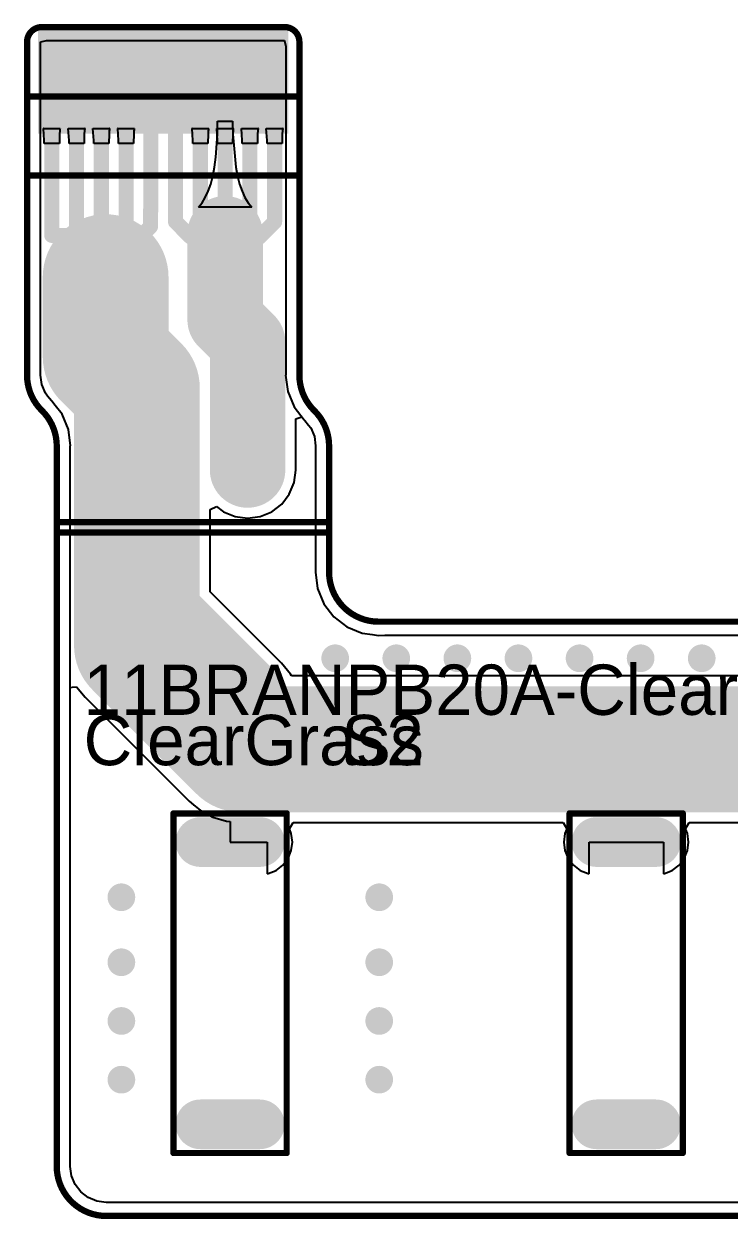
# Model space of a CAD drawing. Extents: x 63.8 to 91.1, y 192.3 to 216.5.
# Drawn here: x 63.79 to 78.04, y 192.35 to 216.48 of the extents above; entities that cross this region are included whole.
import ezdxf

# ---------------------------------------------------------------- set-up
doc = ezdxf.new("R2010")
doc.units = 0
doc.layers.get('0').update_dxf_attribs({"linetype": 'CONTINUOUS'})
for name, color, linetype in [('BOTTOMLAYER', 5, 'CONTINUOUS'), ('BOTTOMOVERLAY', 54, 'CONTINUOUS'), ('BOTTOMPASTE', 16, 'CONTINUOUS'), ('BOTTOMSOLDER', 6, 'CONTINUOUS'), ('KEEPOUTLAYER', 6, 'CONTINUOUS'), ('MULTILAYER', 9, 'CONTINUOUS'), ('PADHOLELAYER', 156, 'CONTINUOUS'), ('TOPLAYER', 1, 'CONTINUOUS'), ('TOPOVERLAY', 2, 'CONTINUOUS'), ('TOPSOLDER', 216, 'CONTINUOUS'), ('VIAHOLELAYER', 16, 'CONTINUOUS')]:
    doc.layers.add(name, color=color, linetype=linetype)

# ---------------------------------------------------------------- blocks, each defined once
blk = doc.blocks.new('C______C_________1_2')
at = {"layer": 'BOTTOMLAYER', "const_width": 0.800001}
for points in [[(0.599999, 2.850002), (-0.599999, 2.850002)], [(0.599999, -2.849997), (-0.599999, -2.849997)]]:
    blk.add_lwpolyline(points, dxfattribs=at)
at = {"layer": 'BOTTOMLAYER', "const_width": 0.399999}
for points in [[(-0.799998, 2.850002, 1), (-0.399999, 2.850002, 1)], [(0.399999, 2.850002, 1), (0.799998, 2.850002, 1)], [(-0.799998, -2.849997, 1), (-0.399999, -2.849997, 1)], [(0.399999, -2.849997, 1), (0.799998, -2.849997, 1)]]:
    blk.add_lwpolyline(points, format="xyb", close=True, dxfattribs=at)
at = {"layer": 'BOTTOMSOLDER', "const_width": 1.003201}
for points in [[(0.599999, 2.850002), (-0.599999, 2.850002)], [(0.599999, -2.849997), (-0.599999, -2.849997)]]:
    blk.add_lwpolyline(points, dxfattribs=at)
at = {"layer": 'BOTTOMSOLDER', "const_width": 0.501599}
for points in [[(-0.850798, 2.850002, 1), (-0.349199, 2.850002, 1)], [(0.349199, 2.850002, 1), (0.850798, 2.850002, 1)], [(-0.850798, -2.849997, 1), (-0.349199, -2.849997, 1)], [(0.349199, -2.849997, 1), (0.850798, -2.849997, 1)]]:
    blk.add_lwpolyline(points, format="xyb", close=True, dxfattribs=at)
at = {"layer": 'MULTILAYER', "const_width": 0.800001}
for points in [[(0.599999, 2.850002), (-0.599999, 2.850002)], [(0.599999, -2.849997), (-0.599999, -2.849997)]]:
    blk.add_lwpolyline(points, dxfattribs=at)
at = {"layer": 'MULTILAYER', "const_width": 0.399999}
for points in [[(-0.799998, 2.850002, 1), (-0.399999, 2.850002, 1)], [(0.399999, 2.850002, 1), (0.799998, 2.850002, 1)], [(-0.799998, -2.849997, 1), (-0.399999, -2.849997, 1)], [(0.399999, -2.849997, 1), (0.799998, -2.849997, 1)]]:
    blk.add_lwpolyline(points, format="xyb", close=True, dxfattribs=at)
at = {"layer": 'PADHOLELAYER', "const_width": 0.249999}
for points in [[(-0.124998, 2.850002, 1), (0.124998, 2.850002, 1)], [(-0.124998, -2.849997, 1), (0.124998, -2.849997, 1)]]:
    blk.add_lwpolyline(points, format="xyb", close=True, dxfattribs=at)
at = {"layer": 'TOPLAYER', "const_width": 0.800001}
for points in [[(0.599999, 2.850002), (-0.599999, 2.850002)], [(0.599999, -2.849997), (-0.599999, -2.849997)]]:
    blk.add_lwpolyline(points, dxfattribs=at)
at = {"layer": 'TOPLAYER', "const_width": 0.399999}
for points in [[(-0.799998, 2.850002, 1), (-0.399999, 2.850002, 1)], [(0.399999, 2.850002, 1), (0.799998, 2.850002, 1)], [(-0.799998, -2.849997, 1), (-0.399999, -2.849997, 1)], [(0.399999, -2.849997, 1), (0.799998, -2.849997, 1)]]:
    blk.add_lwpolyline(points, format="xyb", close=True, dxfattribs=at)
at = {"layer": 'TOPOVERLAY', "const_width": 0.127}
for points in [[(-1.143, -3.429), (-1.143, 3.429)], [(-1.143, 3.429), (1.143, 3.429)], [(1.143, -3.429), (1.143, 3.429)], [(-1.143, -3.429), (1.143, -3.429)]]:
    blk.add_lwpolyline(points, dxfattribs=at)
at = {"layer": 'TOPOVERLAY', "const_width": 0.0635}
for points in [[(-1.17475, 3.429, 1), (-1.11125, 3.429, 1)], [(-1.17475, 3.429, 1), (-1.11125, 3.429, 1)], [(1.11125, 3.429, 1), (1.17475, 3.429, 1)], [(1.11125, 3.429, 1), (1.17475, 3.429, 1)], [(-1.17475, -3.429, 1), (-1.11125, -3.429, 1)], [(-1.17475, -3.429, 1), (-1.11125, -3.429, 1)], [(1.11125, -3.429, 1), (1.17475, -3.429, 1)], [(1.11125, -3.429, 1), (1.17475, -3.429, 1)]]:
    blk.add_lwpolyline(points, format="xyb", close=True, dxfattribs=at)
at = {"layer": 'TOPSOLDER', "const_width": 1.003201}
for points in [[(0.599999, 2.850002), (-0.599999, 2.850002)], [(0.599999, -2.849997), (-0.599999, -2.849997)]]:
    blk.add_lwpolyline(points, dxfattribs=at)
at = {"layer": 'TOPSOLDER', "const_width": 0.501599}
for points in [[(-0.850798, 2.850002, 1), (-0.349199, 2.850002, 1)], [(0.349199, 2.850002, 1), (0.850798, 2.850002, 1)], [(-0.850798, -2.849997, 1), (-0.349199, -2.849997, 1)], [(0.349199, -2.849997, 1), (0.850798, -2.849997, 1)]]:
    blk.add_lwpolyline(points, format="xyb", close=True, dxfattribs=at)
blk = doc.blocks.new('C______C_________1_3')
at = {"layer": 'BOTTOMLAYER', "const_width": 0.800001}
for points in [[(0.599999, 2.850002), (-0.599999, 2.850002)], [(0.599999, -2.849997), (-0.599999, -2.849997)]]:
    blk.add_lwpolyline(points, dxfattribs=at)
at = {"layer": 'BOTTOMLAYER', "const_width": 0.399999}
for points in [[(-0.799998, 2.850002, 1), (-0.399999, 2.850002, 1)], [(0.399999, 2.850002, 1), (0.799998, 2.850002, 1)], [(-0.799998, -2.849997, 1), (-0.399999, -2.849997, 1)], [(0.399999, -2.849997, 1), (0.799998, -2.849997, 1)]]:
    blk.add_lwpolyline(points, format="xyb", close=True, dxfattribs=at)
at = {"layer": 'BOTTOMSOLDER', "const_width": 1.003201}
for points in [[(0.599999, 2.850002), (-0.599999, 2.850002)], [(0.599999, -2.849997), (-0.599999, -2.849997)]]:
    blk.add_lwpolyline(points, dxfattribs=at)
at = {"layer": 'BOTTOMSOLDER', "const_width": 0.501599}
for points in [[(-0.850798, 2.850002, 1), (-0.349199, 2.850002, 1)], [(0.349199, 2.850002, 1), (0.850798, 2.850002, 1)], [(-0.850798, -2.849997, 1), (-0.349199, -2.849997, 1)], [(0.349199, -2.849997, 1), (0.850798, -2.849997, 1)]]:
    blk.add_lwpolyline(points, format="xyb", close=True, dxfattribs=at)
at = {"layer": 'MULTILAYER', "const_width": 0.800001}
for points in [[(0.599999, 2.850002), (-0.599999, 2.850002)], [(0.599999, -2.849997), (-0.599999, -2.849997)]]:
    blk.add_lwpolyline(points, dxfattribs=at)
at = {"layer": 'MULTILAYER', "const_width": 0.399999}
for points in [[(-0.799998, 2.850002, 1), (-0.399999, 2.850002, 1)], [(0.399999, 2.850002, 1), (0.799998, 2.850002, 1)], [(-0.799998, -2.849997, 1), (-0.399999, -2.849997, 1)], [(0.399999, -2.849997, 1), (0.799998, -2.849997, 1)]]:
    blk.add_lwpolyline(points, format="xyb", close=True, dxfattribs=at)
at = {"layer": 'PADHOLELAYER', "const_width": 0.249999}
for points in [[(-0.124998, 2.850002, 1), (0.124998, 2.850002, 1)], [(-0.124998, -2.849997, 1), (0.124998, -2.849997, 1)]]:
    blk.add_lwpolyline(points, format="xyb", close=True, dxfattribs=at)
at = {"layer": 'TOPLAYER', "const_width": 0.800001}
for points in [[(0.599999, 2.850002), (-0.599999, 2.850002)], [(0.599999, -2.849997), (-0.599999, -2.849997)]]:
    blk.add_lwpolyline(points, dxfattribs=at)
at = {"layer": 'TOPLAYER', "const_width": 0.399999}
for points in [[(-0.799998, 2.850002, 1), (-0.399999, 2.850002, 1)], [(0.399999, 2.850002, 1), (0.799998, 2.850002, 1)], [(-0.799998, -2.849997, 1), (-0.399999, -2.849997, 1)], [(0.399999, -2.849997, 1), (0.799998, -2.849997, 1)]]:
    blk.add_lwpolyline(points, format="xyb", close=True, dxfattribs=at)
at = {"layer": 'TOPOVERLAY', "const_width": 0.127}
for points in [[(-1.143, -3.429), (-1.143, 3.429)], [(-1.143, 3.429), (1.143, 3.429)], [(1.143, -3.429), (1.143, 3.429)], [(-1.143, -3.429), (1.143, -3.429)]]:
    blk.add_lwpolyline(points, dxfattribs=at)
at = {"layer": 'TOPOVERLAY', "const_width": 0.0635}
for points in [[(-1.17475, 3.429, 1), (-1.11125, 3.429, 1)], [(-1.17475, 3.429, 1), (-1.11125, 3.429, 1)], [(1.11125, 3.429, 1), (1.17475, 3.429, 1)], [(1.11125, 3.429, 1), (1.17475, 3.429, 1)], [(-1.17475, -3.429, 1), (-1.11125, -3.429, 1)], [(-1.17475, -3.429, 1), (-1.11125, -3.429, 1)], [(1.11125, -3.429, 1), (1.17475, -3.429, 1)], [(1.11125, -3.429, 1), (1.17475, -3.429, 1)]]:
    blk.add_lwpolyline(points, format="xyb", close=True, dxfattribs=at)
at = {"layer": 'TOPSOLDER', "const_width": 1.003201}
for points in [[(0.599999, 2.850002), (-0.599999, 2.850002)], [(0.599999, -2.849997), (-0.599999, -2.849997)]]:
    blk.add_lwpolyline(points, dxfattribs=at)
at = {"layer": 'TOPSOLDER', "const_width": 0.501599}
for points in [[(-0.850798, 2.850002, 1), (-0.349199, 2.850002, 1)], [(0.349199, 2.850002, 1), (0.850798, 2.850002, 1)], [(-0.850798, -2.849997, 1), (-0.349199, -2.849997, 1)], [(0.349199, -2.849997, 1), (0.850798, -2.849997, 1)]]:
    blk.add_lwpolyline(points, format="xyb", close=True, dxfattribs=at)

msp = doc.modelspace()

# ---------------------------------------------------------------- linework, layer by layer
at = {"layer": 'BOTTOMLAYER'}
for p, q in [((64.189927, 214.369579), (64.186214, 214.372627)), ((64.186214, 214.372627), (64.530115, 214.372627)), ((64.205569, 214.125739), (64.189927, 214.369579)), ((64.517603, 214.323859), (64.513694, 214.262899)), ((64.520145, 214.345195), (64.517603, 214.323859)), ((64.523076, 214.360435), (64.520145, 214.345195)), ((64.526401, 214.369579), (64.523076, 214.360435)), ((64.530115, 214.372627), (64.526401, 214.369579)), ((64.689929, 214.369579), (64.686216, 214.372627)), ((64.686216, 214.372627), (65.030116, 214.372627)), ((64.70557, 214.125739), (64.689929, 214.369579)), ((65.017604, 214.323859), (65.013695, 214.262899)), ((65.020147, 214.345195), (65.017604, 214.323859)), ((65.023078, 214.360435), (65.020147, 214.345195)), ((65.026403, 214.369579), (65.023078, 214.360435)), ((65.030116, 214.372627), (65.026403, 214.369579)), ((65.189928, 214.369579), (65.186215, 214.372627)), ((65.186215, 214.372627), (65.530115, 214.372627)), ((65.205569, 214.125739), (65.189928, 214.369579)), ((65.517603, 214.323859), (65.513694, 214.262899)), ((65.520146, 214.345195), (65.517603, 214.323859)), ((65.523077, 214.360435), (65.520146, 214.345195)), ((65.526402, 214.369579), (65.523077, 214.360435)), ((65.530115, 214.372627), (65.526402, 214.369579)), ((65.68993, 214.369579), (65.686216, 214.372627)), ((65.686216, 214.372627), (66.030117, 214.372627)), ((65.705571, 214.125739), (65.68993, 214.369579)), ((66.017605, 214.323859), (66.013696, 214.262899)), ((66.020147, 214.345195), (66.017605, 214.323859)), ((66.023079, 214.360435), (66.020147, 214.345195)), ((66.026403, 214.369579), (66.023079, 214.360435)), ((66.030117, 214.372627), (66.026403, 214.369579)), ((67.189929, 214.369579), (67.186216, 214.372627)), ((67.186216, 214.372627), (67.530116, 214.372627)), ((67.20557, 214.125739), (67.189929, 214.369579)), ((67.517604, 214.323859), (67.513695, 214.262899)), ((67.520147, 214.345195), (67.517604, 214.323859)), ((67.523078, 214.360435), (67.520147, 214.345195)), ((67.526403, 214.369579), (67.523078, 214.360435)), ((67.530116, 214.372627), (67.526403, 214.369579)), ((67.689928, 214.369579), (67.686215, 214.372627)), ((67.686215, 214.372627), (68.030115, 214.372627)), ((67.705569, 214.125739), (67.689928, 214.369579)), ((67.701897, 214.256783), (67.705765, 214.516185)), ((67.705765, 214.516185), (68.010565, 214.516185)), ((68.010565, 214.516185), (68.014433, 214.256783)), ((68.017603, 214.323859), (68.013694, 214.262899)), ((68.020146, 214.345195), (68.017603, 214.323859)), ((68.023077, 214.360435), (68.020146, 214.345195)), ((68.026402, 214.369579), (68.023077, 214.360435)), ((68.030115, 214.372627), (68.026402, 214.369579)), ((68.18993, 214.369579), (68.186216, 214.372627)), ((68.186216, 214.372627), (68.530117, 214.372627)), ((68.205571, 214.125739), (68.18993, 214.369579)), ((68.517605, 214.323859), (68.513696, 214.262899)), ((68.520147, 214.345195), (68.517605, 214.323859)), ((68.523079, 214.360435), (68.520147, 214.345195)), ((68.526403, 214.369579), (68.523079, 214.360435)), ((68.530117, 214.372627), (68.526403, 214.369579)), ((68.689929, 214.369579), (68.686215, 214.372627)), ((68.686215, 214.372627), (69.030116, 214.372627)), ((68.70557, 214.125739), (68.689929, 214.369579)), ((69.017604, 214.323859), (69.013695, 214.262899)), ((69.020146, 214.345195), (69.017604, 214.323859)), ((69.023078, 214.360435), (69.020146, 214.345195)), ((69.026402, 214.369579), (69.023078, 214.360435)), ((69.030116, 214.372627), (69.026402, 214.369579)), ((64.205764, 214.067827), (64.205569, 214.125739)), ((64.513694, 214.262899), (64.510564, 214.067827)), ((64.705766, 214.067827), (64.70557, 214.125739)), ((65.013695, 214.262899), (65.010566, 214.067827)), ((65.205765, 214.067827), (65.205569, 214.125739)), ((65.513694, 214.262899), (65.510565, 214.067827)), ((65.705766, 214.067827), (65.705571, 214.125739)), ((66.013696, 214.262899), (66.010566, 214.067827)), ((67.205766, 214.067827), (67.20557, 214.125739)), ((67.513695, 214.262899), (67.510566, 214.067827)), ((67.670957, 213.79544), (67.701897, 214.256783)), ((67.705765, 214.067827), (67.705569, 214.125739)), ((68.013694, 214.262899), (68.010565, 214.067827)), ((68.014433, 214.256783), (68.072445, 213.593497)), ((68.205767, 214.067827), (68.205571, 214.125739)), ((68.513696, 214.262899), (68.510567, 214.067827)), ((68.705766, 214.067827), (68.70557, 214.125739)), ((69.013695, 214.262899), (69.010566, 214.067827)), ((64.510564, 214.067827), (64.205764, 214.067827)), ((65.010566, 214.067827), (64.705766, 214.067827)), ((65.510565, 214.067827), (65.205765, 214.067827)), ((66.010566, 214.067827), (65.705766, 214.067827)), ((67.510566, 214.067827), (67.205766, 214.067827)), ((68.010565, 214.067827), (67.705765, 214.067827)), ((68.510567, 214.067827), (68.205767, 214.067827)), ((69.010566, 214.067827), (68.705766, 214.067827)), ((67.609077, 213.410706), (67.643886, 213.593497)), ((67.643886, 213.593497), (67.670957, 213.79544)), ((68.072445, 213.593497), (68.107253, 213.410706)), ((67.566535, 213.247072), (67.609077, 213.410706)), ((68.107253, 213.410706), (68.149795, 213.247072)), ((67.516258, 213.102589), (67.566535, 213.247072)), ((68.149795, 213.247072), (68.200072, 213.102589)), ((67.319014, 212.78406), (67.392497, 212.871083)), ((67.392497, 212.871083), (67.458245, 212.97726)), ((67.458245, 212.97726), (67.516258, 213.102589)), ((68.200072, 213.102589), (68.258085, 212.97726)), ((68.258085, 212.97726), (68.323833, 212.871083)), ((68.323833, 212.871083), (68.397316, 212.78406)), ((68.397316, 212.78406), (67.319014, 212.78406)), ((69.285488, 208.508948), (69.405749, 208.549771)), ((69.405749, 208.549771), (69.45474, 208.485918)), ((69.285488, 207.474787), (69.285488, 208.508948)), ((69.45474, 208.485918), (69.464951, 208.478082)), ((69.464951, 208.478082), (69.542307, 208.383502)), ((69.542307, 208.383502), (69.587608, 208.324465)), ((69.587608, 208.324465), (69.660219, 208.149172)), ((69.660219, 208.149172), (69.684984, 207.961057)), ((69.684984, 207.961057), (69.686241, 207.961057)), ((69.686241, 207.961057), (69.686241, 206.419577)), ((69.252315, 207.222819), (69.285488, 207.474787)), ((69.155059, 206.988021), (69.252315, 207.222819)), ((69.000347, 206.786399), (69.155059, 206.988021)), ((67.557086, 206.677334), (67.684086, 206.739962)), ((67.557086, 205.017657), (67.557086, 206.677334)), ((67.684086, 206.739962), (67.825196, 206.631687)), ((67.825196, 206.631687), (68.059991, 206.534431)), ((68.563927, 206.534431), (68.798722, 206.631687)), ((68.798722, 206.631687), (69.000347, 206.786399)), ((68.059991, 206.534431), (68.311959, 206.501258)), ((68.311959, 206.501258), (68.563927, 206.534431)), ((69.686241, 206.419577), (69.686241, 205.412536)), ((69.686195, 205.41248), (69.680567, 205.41248)), ((69.680567, 205.41248), (69.724077, 205.08199)), ((69.686241, 205.412536), (69.686195, 205.41248)), ((68.997413, 203.57733), (67.557086, 205.017657)), ((69.724077, 205.08199), (69.851735, 204.773794)), ((69.851735, 204.773794), (70.05481, 204.509141)), ((70.05481, 204.509141), (70.319463, 204.306066)), ((70.319463, 204.306066), (70.627659, 204.178408)), ((70.627659, 204.178408), (70.835952, 204.150986)), ((70.835952, 204.150986), (70.958395, 204.134857)), ((70.958395, 204.134857), (70.958647, 204.134893)), ((70.958647, 204.134893), (71.083297, 204.140572)), ((71.083297, 204.140572), (86.458166, 204.140572)), ((69.181513, 203.353007), (68.997413, 203.57733)), ((69.201279, 203.316025), (69.181513, 203.353007)), ((82.084964, 203.316025), (69.201279, 203.316025)), ((64.730089, 203.083663), (64.766599, 203.092809)), ((64.730089, 193.412496), (64.730089, 203.083663)), ((64.766599, 203.092809), (64.857089, 203.099055)), ((64.857089, 203.099055), (65.03001, 202.888355)), ((65.03001, 202.888355), (67.129416, 200.788948)), ((67.129416, 200.788948), (67.217087, 200.716998)), ((67.217087, 200.716998), (67.215357, 200.712497)), ((67.215357, 200.712497), (67.222492, 200.712497)), ((67.222492, 200.712497), (67.353711, 200.604808)), ((67.353711, 200.604808), (67.609649, 200.468006)), ((67.609649, 200.468006), (67.887357, 200.383765)), ((67.887357, 200.383765), (67.958165, 200.37679)), ((67.958165, 200.37679), (67.958165, 199.962498)), ((69.155925, 200.228368), (69.23232, 200.35537)), ((69.23232, 200.35537), (74.684009, 200.35537)), ((74.684009, 200.35537), (74.760404, 200.228368)), ((77.155924, 200.228368), (77.23232, 200.35537)), ((77.23232, 200.35537), (81.471793, 200.35537)), ((69.195333, 200.133227), (69.155925, 200.228368)), ((69.217809, 199.962498), (69.195333, 200.133227)), ((74.720996, 200.133227), (74.69852, 199.962498)), ((74.760404, 200.228368), (74.720996, 200.133227)), ((77.195332, 200.133227), (77.155924, 200.228368)), ((77.217808, 199.962498), (77.195332, 200.133227)), ((67.958165, 199.962498), (68.708163, 199.962498)), ((68.708163, 199.962498), (68.708163, 199.322601)), ((69.195333, 199.79177), (69.217809, 199.962498)), ((74.69852, 199.962498), (74.720996, 199.79177)), ((75.208166, 199.322601), (75.208166, 199.962498)), ((75.208166, 199.962498), (76.708163, 199.962498)), ((76.708163, 199.962498), (76.708163, 199.322601)), ((77.195332, 199.79177), (77.217808, 199.962498)), ((69.024604, 199.49606), (69.129435, 199.632677)), ((69.129435, 199.632677), (69.195333, 199.79177)), ((74.720996, 199.79177), (74.786894, 199.632677)), ((74.786894, 199.632677), (74.891725, 199.49606)), ((77.024603, 199.49606), (77.129434, 199.632677)), ((77.129434, 199.632677), (77.195332, 199.79177)), ((68.728895, 199.325332), (68.887988, 199.391229)), ((68.887988, 199.391229), (69.024604, 199.49606)), ((74.891725, 199.49606), (75.028341, 199.391229)), ((75.028341, 199.391229), (75.187434, 199.325332)), ((76.728894, 199.325332), (76.887987, 199.391229)), ((76.887987, 199.391229), (77.024603, 199.49606)), ((68.708163, 199.322601), (68.728895, 199.325332)), ((75.187434, 199.325332), (75.208166, 199.322601)), ((76.708163, 199.322601), (76.728894, 199.325332)), ((64.731346, 193.412496), (64.730089, 193.412496)), ((64.756111, 193.224381), (64.731346, 193.412496)), ((64.828722, 193.049088), (64.756111, 193.224381)), ((64.944226, 192.898558), (64.828722, 193.049088)), ((65.094754, 192.783054), (64.944226, 192.898558)), ((65.27005, 192.710443), (65.094754, 192.783054)), ((65.458165, 192.685678), (65.27005, 192.710443)), ((65.458165, 192.68442), (65.458165, 192.685678)), ((83.656554, 192.68442), (65.458165, 192.68442))]:
    msp.add_line(p, q, dxfattribs=at)
for points, const_width in [([(64.358164, 212.212679), (64.358164, 215.369579)], 0.3048), ([(64.858166, 212.212679), (64.858166, 215.369579)], 0.3048), ([(65.358165, 212.212679), (65.358165, 215.369579)], 0.3048), ([(65.858166, 212.214579), (65.858166, 215.369579)], 0.3048), ([(66.358165, 212.714578), (66.358165, 215.369579)], 0.3048), ([(66.858164, 212.484581), (66.858164, 215.369579)], 0.3048), ([(67.358166, 212.253581), (67.358166, 215.369579)], 0.3048), ([(67.858165, 212.24558), (67.858165, 215.369579)], 0.3048), ([(68.358167, 212.381579), (68.358167, 215.369579)], 0.3048), ([(68.858166, 212.483581), (68.858166, 215.369579)], 0.3048), ([(66.350164, 212.38858), (66.350164, 212.714578)], 0.3048), ([(67.858165, 210.778405), (67.858165, 212.24558)], 1.524), ([(65.445665, 209.762903), (65.445665, 211.36978)], 2.54), ([(66.858164, 212.484581), (67.160165, 212.18258)], 0.3048), ([(68.557165, 212.18258), (68.858166, 212.483581)], 0.3048), ([(66.174264, 212.212679), (66.350164, 212.38858)], 0.3048), ([(64.358164, 212.212679), (64.858166, 212.212679)], 0.3048), ([(67.858165, 210.511451), (67.858165, 210.778405)], 1.524), ([(67.858165, 210.511451), (68.311959, 210.057657)], 1.524), ([(65.445665, 209.762903), (66.076759, 209.131809)], 2.54), ([(68.311959, 207.474787), (68.311959, 210.057657)], 1.524), ([(66.076759, 204.404486), (66.076759, 209.131809)], 2.54), ([(66.076759, 204.404486), (67.950664, 202.53058)], 2.54), ([(66.076759, 203.935104), (66.076759, 204.404486)], 2.54), ([(66.076759, 203.935104), (68.176165, 201.835697)], 2.54), ([(68.176165, 201.835697), (82.084964, 201.835697)], 2.54)]:
    msp.add_lwpolyline(points, dxfattribs=dict(at, const_width=const_width))
for points, const_width in [([(64.281964, 215.369579, 1), (64.434364, 215.369579, 1)], 0.1524), ([(64.781966, 215.369579, 1), (64.934366, 215.369579, 1)], 0.1524), ([(65.281965, 215.369579, 1), (65.434365, 215.369579, 1)], 0.1524), ([(65.781966, 215.369579, 1), (65.934366, 215.369579, 1)], 0.1524), ([(66.281965, 215.369579, 1), (66.434365, 215.369579, 1)], 0.1524), ([(66.781964, 215.369579, 1), (66.934364, 215.369579, 1)], 0.1524), ([(67.281966, 215.369579, 1), (67.434366, 215.369579, 1)], 0.1524), ([(67.781965, 215.369579, 1), (67.934365, 215.369579, 1)], 0.1524), ([(68.281967, 215.369579, 1), (68.434367, 215.369579, 1)], 0.1524), ([(68.781966, 215.369579, 1), (68.934366, 215.369579, 1)], 0.1524), ([(66.273964, 212.714578, 1), (66.426364, 212.714578, 1)], 0.1524), ([(66.281965, 212.714578, 1), (66.434365, 212.714578, 1)], 0.1524), ([(67.477165, 212.24558, 1), (68.239165, 212.24558, 1)], 0.762), ([(64.810665, 211.36978, 1), (66.080665, 211.36978, 1)], 1.27), ([(66.781964, 212.484581, 1), (66.934364, 212.484581, 1)], 0.1524), ([(66.781964, 212.484581, 1), (66.934364, 212.484581, 1)], 0.1524), ([(68.781966, 212.483581, 1), (68.934366, 212.483581, 1)], 0.1524), ([(68.781966, 212.483581, 1), (68.934366, 212.483581, 1)], 0.1524), ([(66.273964, 212.38858, 1), (66.426364, 212.38858, 1)], 0.1524), ([(66.273964, 212.38858, 1), (66.426364, 212.38858, 1)], 0.1524), ([(67.281966, 212.253581, 1), (67.434366, 212.253581, 1)], 0.1524), ([(67.781965, 212.24558, 1), (67.934365, 212.24558, 1)], 0.1524), ([(68.281967, 212.381579, 1), (68.434367, 212.381579, 1)], 0.1524), ([(64.281964, 212.212679, 1), (64.434364, 212.212679, 1)], 0.1524), ([(64.281964, 212.212679, 1), (64.434364, 212.212679, 1)], 0.1524), ([(64.781966, 212.212679, 1), (64.934366, 212.212679, 1)], 0.1524), ([(64.781966, 212.212679, 1), (64.934366, 212.212679, 1)], 0.1524), ([(65.281965, 212.212679, 1), (65.434365, 212.212679, 1)], 0.1524), ([(65.781966, 212.214579, 1), (65.934366, 212.214579, 1)], 0.1524), ([(66.098064, 212.212679, 1), (66.250464, 212.212679, 1)], 0.1524), ([(67.083965, 212.18258, 1), (67.236365, 212.18258, 1)], 0.1524), ([(68.480965, 212.18258, 1), (68.633365, 212.18258, 1)], 0.1524), ([(67.782465, 211.67458, 1), (68.061865, 211.67458, 1)], 0.2794), ([(67.477165, 210.778405, 1), (68.239165, 210.778405, 1)], 0.762), ([(67.477165, 210.778405, 1), (68.239165, 210.778405, 1)], 0.762), ([(67.477165, 210.511451, 1), (68.239165, 210.511451, 1)], 0.762), ([(67.477165, 210.511451, 1), (68.239165, 210.511451, 1)], 0.762), ([(64.810665, 209.762903, 1), (66.080665, 209.762903, 1)], 1.27), ([(64.810665, 209.762903, 1), (66.080665, 209.762903, 1)], 1.27), ([(67.782465, 210.78558, 1), (68.061865, 210.78558, 1)], 0.2794), ([(67.930959, 210.057657, 1), (68.692959, 210.057657, 1)], 0.762), ([(67.930959, 210.057657, 1), (68.692959, 210.057657, 1)], 0.762), ([(65.441759, 209.131809, 1), (66.711759, 209.131809, 1)], 1.27), ([(65.441759, 209.131809, 1), (66.711759, 209.131809, 1)], 1.27), ([(68.112665, 209.64258, 1), (68.493665, 209.64258, 1)], 0.381), ([(68.112665, 208.43608, 1), (68.493665, 208.43608, 1)], 0.381), ([(67.930959, 207.474787, 1), (68.692959, 207.474787, 1)], 0.762), ([(68.112665, 207.22958, 1), (68.493665, 207.22958, 1)], 0.381), ([(65.441759, 204.404486, 1), (66.711759, 204.404486, 1)], 1.27), ([(65.441759, 204.404486, 1), (66.711759, 204.404486, 1)], 1.27), ([(65.441759, 204.404486, 1), (66.711759, 204.404486, 1)], 1.27), ([(65.441759, 203.935104, 1), (66.711759, 203.935104, 1)], 1.27), ([(65.441759, 203.935104, 1), (66.711759, 203.935104, 1)], 1.27), ([(69.941465, 203.67358, 1), (70.220865, 203.67358, 1)], 0.2794), ([(71.175179, 203.67358, 1), (71.454579, 203.67358, 1)], 0.2794), ([(72.408893, 203.67358, 1), (72.688293, 203.67358, 1)], 0.2794), ([(73.642606, 203.67358, 1), (73.922006, 203.67358, 1)], 0.2794), ([(74.87632, 203.67358, 1), (75.15572, 203.67358, 1)], 0.2794), ([(76.110033, 203.67358, 1), (76.389433, 203.67358, 1)], 0.2794), ([(77.343747, 203.67358, 1), (77.623147, 203.67358, 1)], 0.2794), ([(67.315664, 202.53058, 1), (68.585664, 202.53058, 1)], 1.27), ([(67.541165, 201.835697, 1), (68.811165, 201.835697, 1)], 1.27), ([(67.541165, 201.835697, 1), (68.811165, 201.835697, 1)], 1.27), ([(65.623465, 198.84758, 1), (65.902865, 198.84758, 1)], 0.2794), ([(70.830465, 198.84758, 1), (71.109865, 198.84758, 1)], 0.2794), ([(65.623465, 197.535244, 1), (65.902865, 197.535244, 1)], 0.2794), ([(70.830465, 197.535244, 1), (71.109865, 197.535244, 1)], 0.2794), ([(65.623465, 196.349912, 1), (65.902865, 196.349912, 1)], 0.2794), ([(70.830465, 196.349912, 1), (71.109865, 196.349912, 1)], 0.2794), ([(65.623465, 195.16458, 1), (65.902865, 195.16458, 1)], 0.2794), ([(70.830465, 195.16458, 1), (71.109865, 195.16458, 1)], 0.2794)]:
    msp.add_lwpolyline(points, format="xyb", close=True, dxfattribs=dict(at, const_width=const_width))
for points in [[(64.533163, 216.36958), (64.183166, 216.36958), (64.533163, 214.369579), (64.183166, 214.369579)], [(65.033164, 216.36958), (64.683168, 216.36958), (65.033164, 214.369579), (64.683168, 214.369579)], [(65.533163, 216.36958), (65.183167, 216.36958), (65.533163, 214.369579), (65.183167, 214.369579)], [(66.033165, 216.36958), (65.683168, 216.36958), (66.033165, 214.369579), (65.683168, 214.369579)], [(66.533164, 216.36958), (66.183167, 216.36958), (66.533164, 214.369579), (66.183167, 214.369579)], [(67.033163, 216.36958), (66.683166, 216.36958), (67.033163, 214.369579), (66.683166, 214.369579)], [(67.533164, 216.36958), (67.183168, 216.36958), (67.533164, 214.369579), (67.183168, 214.369579)], [(68.033163, 216.36958), (67.683167, 216.36958), (68.033163, 214.369579), (67.683167, 214.369579)], [(68.533165, 216.36958), (68.183168, 216.36958), (68.533165, 214.369579), (68.183168, 214.369579)], [(69.033164, 216.36958), (68.683167, 216.36958), (69.033164, 214.369579), (68.683167, 214.369579)]]:
    msp.add_solid(points, dxfattribs=at)
at = {"layer": 'BOTTOMOVERLAY', "const_width": 0.127}
msp.add_lwpolyline([(63.858297, 213.419581), (69.358165, 213.419581)], dxfattribs=at)
at = {"layer": 'BOTTOMOVERLAY', "const_width": 0.0635}
for points in [[(63.826547, 213.419581, 1), (63.890047, 213.419581, 1)], [(69.326415, 213.419581, 1), (69.389915, 213.419581, 1)]]:
    msp.add_lwpolyline(points, format="xyb", close=True, dxfattribs=at)
at = {"layer": 'BOTTOMPASTE'}
for points in [[(64.533163, 216.36958), (64.183166, 216.36958), (64.533163, 214.369579), (64.183166, 214.369579)], [(65.033164, 216.36958), (64.683168, 216.36958), (65.033164, 214.369579), (64.683168, 214.369579)], [(65.533163, 216.36958), (65.183167, 216.36958), (65.533163, 214.369579), (65.183167, 214.369579)], [(66.033165, 216.36958), (65.683168, 216.36958), (66.033165, 214.369579), (65.683168, 214.369579)], [(66.533164, 216.36958), (66.183167, 216.36958), (66.533164, 214.369579), (66.183167, 214.369579)], [(67.033163, 216.36958), (66.683166, 216.36958), (67.033163, 214.369579), (66.683166, 214.369579)], [(67.533164, 216.36958), (67.183168, 216.36958), (67.533164, 214.369579), (67.183168, 214.369579)], [(68.033163, 216.36958), (67.683167, 216.36958), (68.033163, 214.369579), (67.683167, 214.369579)], [(68.533165, 216.36958), (68.183168, 216.36958), (68.533165, 214.369579), (68.183168, 214.369579)], [(69.033164, 216.36958), (68.683167, 216.36958), (69.033164, 214.369579), (68.683167, 214.369579)]]:
    msp.add_solid(points, dxfattribs=at)
at = {"layer": 'BOTTOMSOLDER'}
for points in [[(64.634763, 216.47118), (64.081566, 216.47118), (64.634763, 214.267979), (64.081566, 214.267979)], [(65.134764, 216.47118), (64.581568, 216.47118), (65.134764, 214.267979), (64.581568, 214.267979)], [(65.634763, 216.47118), (65.081567, 216.47118), (65.634763, 214.267979), (65.081567, 214.267979)], [(66.134765, 216.47118), (65.581568, 216.47118), (66.134765, 214.267979), (65.581568, 214.267979)], [(66.634764, 216.47118), (66.081567, 216.47118), (66.634764, 214.267979), (66.081567, 214.267979)], [(67.134763, 216.47118), (66.581566, 216.47118), (67.134763, 214.267979), (66.581566, 214.267979)], [(67.634764, 216.47118), (67.081568, 216.47118), (67.634764, 214.267979), (67.081568, 214.267979)], [(68.134763, 216.47118), (67.581567, 216.47118), (68.134763, 214.267979), (67.581567, 214.267979)], [(68.634765, 216.47118), (68.081568, 216.47118), (68.634765, 214.267979), (68.081568, 214.267979)], [(69.134764, 216.47118), (68.581567, 216.47118), (69.134764, 214.267979), (68.581567, 214.267979)]]:
    msp.add_solid(points, dxfattribs=at)
at = {"layer": 'KEEPOUTLAYER', "const_width": 0.127}
for points in [[(63.858165, 216.11958, -0.414214), (64.158165, 216.41958)], [(69.058168, 216.419577, -0.414214), (69.358167, 216.119578)], [(64.158165, 208.675199, -0.201513), (63.858165, 209.389342)], [(69.658164, 208.675199, -0.201513), (69.358165, 209.389342)], [(64.158167, 208.675201, -0.201513), (64.458167, 207.961057)], [(69.658166, 208.675201, -0.201513), (69.958166, 207.961057)], [(70.958588, 204.412497, -0.414214), (69.958166, 205.412533)], [(65.458165, 192.412496, -0.414214), (64.458164, 193.412496)]]:
    msp.add_lwpolyline(points, format="xyb", dxfattribs=at)
at = {"layer": 'KEEPOUTLAYER', "const_width": 0.0635}
for points in [[(64.126415, 216.41958, 1), (64.189915, 216.41958, 1)], [(64.126415, 216.419577, 1), (64.189915, 216.419577, 1)], [(69.026415, 216.419577, 1), (69.089915, 216.419577, 1)], [(69.026418, 216.419577, 1), (69.089918, 216.419577, 1)], [(63.826415, 216.11958, 1), (63.889915, 216.11958, 1)], [(63.826415, 216.119578, 1), (63.889915, 216.119578, 1)], [(69.326415, 216.119578, 1), (69.389915, 216.119578, 1)], [(69.326417, 216.119578, 1), (69.389917, 216.119578, 1)], [(63.826415, 209.389342, 1), (63.889915, 209.389342, 1)], [(63.826415, 209.389342, 1), (63.889915, 209.389342, 1)], [(69.326415, 209.389342, 1), (69.389915, 209.389342, 1)], [(69.326415, 209.389342, 1), (69.389915, 209.389342, 1)], [(64.126415, 208.675199, 1), (64.189915, 208.675199, 1)], [(64.126417, 208.675201, 1), (64.189917, 208.675201, 1)], [(69.626414, 208.675199, 1), (69.689914, 208.675199, 1)], [(69.626416, 208.675201, 1), (69.689916, 208.675201, 1)], [(64.426414, 207.961057, 1), (64.489914, 207.961057, 1)], [(64.426417, 207.961057, 1), (64.489917, 207.961057, 1)], [(69.926416, 207.961057, 1), (69.989916, 207.961057, 1)], [(69.926416, 207.961057, 1), (69.989916, 207.961057, 1)], [(64.426414, 206.419577, 1), (64.489914, 206.419577, 1)], [(64.426414, 206.419577, 1), (64.489914, 206.419577, 1)], [(69.926416, 206.419577, 1), (69.989916, 206.419577, 1)], [(69.926416, 206.419577, 1), (69.989916, 206.419577, 1)], [(64.426414, 206.212496, 1), (64.489914, 206.212496, 1)], [(64.426414, 206.212496, 1), (64.489914, 206.212496, 1)], [(69.926416, 206.212496, 1), (69.989916, 206.212496, 1)], [(69.926416, 206.212496, 1), (69.989916, 206.212496, 1)], [(69.926416, 205.412533, 1), (69.989916, 205.412533, 1)], [(69.926416, 205.412533, 1), (69.989916, 205.412533, 1)], [(70.926838, 204.412497, 1), (70.990338, 204.412497, 1)], [(70.926838, 204.412497, 1), (70.990338, 204.412497, 1)], [(64.426414, 193.412496, 1), (64.489914, 193.412496, 1)], [(64.426414, 193.412496, 1), (64.489914, 193.412496, 1)], [(65.426415, 192.412496, 1), (65.489915, 192.412496, 1)], [(65.426415, 192.412496, 1), (65.489915, 192.412496, 1)]]:
    msp.add_lwpolyline(points, format="xyb", close=True, dxfattribs=at)
at = {"layer": 'KEEPOUTLAYER', "const_width": 0.127}
for points in [[(64.158165, 216.419577), (69.058165, 216.419577)], [(63.858165, 209.389342), (63.858165, 216.119578)], [(69.358165, 209.389342), (69.358165, 216.119578)], [(64.458164, 206.419577), (64.458164, 207.961057)], [(69.958166, 206.419577), (69.958166, 207.961057)], [(64.458164, 206.212496), (64.458164, 206.419577)], [(69.958166, 206.212496), (69.958166, 206.419577)], [(64.458164, 193.412496), (64.458164, 206.212496)], [(69.958166, 205.412533), (69.958166, 206.212496)], [(70.958588, 204.412497), (86.458166, 204.412497)], [(65.458165, 192.412496), (86.458166, 192.412496)]]:
    msp.add_lwpolyline(points, dxfattribs=at)
at = {"layer": 'MULTILAYER'}
for points, const_width in [([(67.782465, 211.67458, 1), (68.061865, 211.67458, 1)], 0.2794), ([(67.782465, 210.78558, 1), (68.061865, 210.78558, 1)], 0.2794), ([(68.112665, 209.64258, 1), (68.493665, 209.64258, 1)], 0.381), ([(68.112665, 208.43608, 1), (68.493665, 208.43608, 1)], 0.381), ([(68.112665, 207.22958, 1), (68.493665, 207.22958, 1)], 0.381), ([(69.941465, 203.67358, 1), (70.220865, 203.67358, 1)], 0.2794), ([(71.175179, 203.67358, 1), (71.454579, 203.67358, 1)], 0.2794), ([(72.408893, 203.67358, 1), (72.688293, 203.67358, 1)], 0.2794), ([(73.642606, 203.67358, 1), (73.922006, 203.67358, 1)], 0.2794), ([(74.87632, 203.67358, 1), (75.15572, 203.67358, 1)], 0.2794), ([(76.110033, 203.67358, 1), (76.389433, 203.67358, 1)], 0.2794), ([(77.343747, 203.67358, 1), (77.623147, 203.67358, 1)], 0.2794), ([(65.623465, 198.84758, 1), (65.902865, 198.84758, 1)], 0.2794), ([(70.830465, 198.84758, 1), (71.109865, 198.84758, 1)], 0.2794), ([(65.623465, 197.535244, 1), (65.902865, 197.535244, 1)], 0.2794), ([(70.830465, 197.535244, 1), (71.109865, 197.535244, 1)], 0.2794), ([(65.623465, 196.349912, 1), (65.902865, 196.349912, 1)], 0.2794), ([(70.830465, 196.349912, 1), (71.109865, 196.349912, 1)], 0.2794), ([(65.623465, 195.16458, 1), (65.902865, 195.16458, 1)], 0.2794), ([(70.830465, 195.16458, 1), (71.109865, 195.16458, 1)], 0.2794)]:
    msp.add_lwpolyline(points, format="xyb", close=True, dxfattribs=dict(at, const_width=const_width))
at = {"layer": 'TOPLAYER'}
for p, q in [((64.13009, 216.119575), (64.135869, 216.11958)), ((64.13009, 209.389342), (64.13009, 216.119575)), ((64.135869, 216.11958), (64.136473, 216.121041)), ((64.136473, 216.121041), (64.252447, 216.147653)), ((64.252447, 216.147653), (69.058163, 216.147653)), ((69.058163, 216.147653), (69.058168, 216.141874)), ((69.058168, 216.141874), (69.059628, 216.14127)), ((69.059628, 216.14127), (69.08624, 216.025296)), ((69.08624, 216.025296), (69.08624, 209.389342)), ((64.131347, 209.389342), (64.13009, 209.389342)), ((64.156112, 209.201228), (64.131347, 209.389342)), ((69.08624, 209.389342), (69.080535, 209.389342)), ((69.080535, 209.389342), (69.124068, 209.058667)), ((64.228723, 209.025932), (64.156112, 209.201228)), ((64.274024, 208.966895), (64.228723, 209.025932)), ((69.124068, 209.058667), (69.251706, 208.750527)), ((64.35138, 208.872318), (64.274024, 208.966895)), ((64.361591, 208.864482), (64.35138, 208.872318)), ((64.428754, 208.776946), (64.361591, 208.864482)), ((64.564626, 208.599872), (64.428754, 208.776946)), ((64.692263, 208.291732), (64.564626, 208.599872)), ((69.251706, 208.750527), (69.387578, 208.573454)), ((69.387578, 208.573454), (69.45474, 208.485918)), ((64.735796, 207.961057), (64.692263, 208.291732)), ((69.45474, 208.485918), (69.464951, 208.478082)), ((69.464951, 208.478082), (69.542307, 208.383502)), ((69.542307, 208.383502), (69.587608, 208.324465)), ((69.587608, 208.324465), (69.660219, 208.149172)), ((69.660219, 208.149172), (69.684984, 207.961057)), ((64.730089, 207.961045), (64.730092, 207.961057)), ((64.730089, 206.212496), (64.730089, 207.961045)), ((64.730092, 207.961057), (64.735796, 207.961057)), ((69.684984, 207.961057), (69.686241, 207.961057)), ((69.686241, 207.961057), (69.686241, 206.419577)), ((69.686241, 206.419577), (69.686241, 205.412536)), ((64.730089, 193.412496), (64.730089, 206.212496)), ((69.686195, 205.41248), (69.680567, 205.41248)), ((69.680567, 205.41248), (69.724077, 205.08199)), ((69.686241, 205.412536), (69.686195, 205.41248)), ((69.724077, 205.08199), (69.851735, 204.773794)), ((69.851735, 204.773794), (70.05481, 204.509141)), ((70.05481, 204.509141), (70.319463, 204.306066)), ((70.319463, 204.306066), (70.627659, 204.178408)), ((70.627659, 204.178408), (70.835952, 204.150986)), ((70.835952, 204.150986), (70.958395, 204.134857)), ((70.958395, 204.134857), (70.958647, 204.134893)), ((70.958647, 204.134893), (71.083297, 204.140572)), ((71.083297, 204.140572), (86.458166, 204.140572)), ((64.731346, 193.412496), (64.730089, 193.412496)), ((64.756111, 193.224381), (64.731346, 193.412496)), ((64.828722, 193.049088), (64.756111, 193.224381)), ((64.944226, 192.898558), (64.828722, 193.049088)), ((65.094754, 192.783054), (64.944226, 192.898558)), ((65.27005, 192.710443), (65.094754, 192.783054)), ((65.458165, 192.685678), (65.27005, 192.710443)), ((65.458165, 192.68442), (65.458165, 192.685678)), ((86.458166, 192.68442), (65.458165, 192.68442))]:
    msp.add_line(p, q, dxfattribs=at)
for points, const_width in [([(67.782465, 211.67458, 1), (68.061865, 211.67458, 1)], 0.2794), ([(67.782465, 210.78558, 1), (68.061865, 210.78558, 1)], 0.2794), ([(68.112665, 209.64258, 1), (68.493665, 209.64258, 1)], 0.381), ([(68.112665, 208.43608, 1), (68.493665, 208.43608, 1)], 0.381), ([(68.112665, 207.22958, 1), (68.493665, 207.22958, 1)], 0.381), ([(69.941465, 203.67358, 1), (70.220865, 203.67358, 1)], 0.2794), ([(71.175179, 203.67358, 1), (71.454579, 203.67358, 1)], 0.2794), ([(72.408893, 203.67358, 1), (72.688293, 203.67358, 1)], 0.2794), ([(73.642606, 203.67358, 1), (73.922006, 203.67358, 1)], 0.2794), ([(74.87632, 203.67358, 1), (75.15572, 203.67358, 1)], 0.2794), ([(76.110033, 203.67358, 1), (76.389433, 203.67358, 1)], 0.2794), ([(77.343747, 203.67358, 1), (77.623147, 203.67358, 1)], 0.2794), ([(65.623465, 198.84758, 1), (65.902865, 198.84758, 1)], 0.2794), ([(70.830465, 198.84758, 1), (71.109865, 198.84758, 1)], 0.2794), ([(65.623465, 197.535244, 1), (65.902865, 197.535244, 1)], 0.2794), ([(70.830465, 197.535244, 1), (71.109865, 197.535244, 1)], 0.2794), ([(65.623465, 196.349912, 1), (65.902865, 196.349912, 1)], 0.2794), ([(70.830465, 196.349912, 1), (71.109865, 196.349912, 1)], 0.2794), ([(65.623465, 195.16458, 1), (65.902865, 195.16458, 1)], 0.2794), ([(70.830465, 195.16458, 1), (71.109865, 195.16458, 1)], 0.2794)]:
    msp.add_lwpolyline(points, format="xyb", close=True, dxfattribs=dict(at, const_width=const_width))
at = {"layer": 'TOPOVERLAY', "const_width": 0.127}
for points in [[(63.858297, 215.01958), (69.358165, 215.01958)], [(64.458164, 206.419577), (69.958166, 206.419577)], [(64.458164, 206.212496), (69.958166, 206.212496)]]:
    msp.add_lwpolyline(points, dxfattribs=at)
at = {"layer": 'TOPOVERLAY', "const_width": 0.0635}
for points in [[(63.826547, 215.01958, 1), (63.890047, 215.01958, 1)], [(69.326415, 215.01958, 1), (69.389915, 215.01958, 1)], [(64.426414, 206.419577, 1), (64.489914, 206.419577, 1)], [(69.926416, 206.419577, 1), (69.989916, 206.419577, 1)], [(64.426414, 206.212496, 1), (64.489914, 206.212496, 1)], [(69.926416, 206.212496, 1), (69.989916, 206.212496, 1)]]:
    msp.add_lwpolyline(points, format="xyb", close=True, dxfattribs=at)
at = {"layer": 'VIAHOLELAYER'}
for points, const_width in [([(67.845965, 211.67458, 1), (67.998365, 211.67458, 1)], 0.1524), ([(67.845965, 210.78558, 1), (67.998365, 210.78558, 1)], 0.1524), ([(68.207915, 209.64258, 1), (68.398415, 209.64258, 1)], 0.1905), ([(68.207915, 208.43608, 1), (68.398415, 208.43608, 1)], 0.1905), ([(68.207915, 207.22958, 1), (68.398415, 207.22958, 1)], 0.1905), ([(70.004965, 203.67358, 1), (70.157365, 203.67358, 1)], 0.1524), ([(71.238679, 203.67358, 1), (71.391079, 203.67358, 1)], 0.1524), ([(72.472393, 203.67358, 1), (72.624793, 203.67358, 1)], 0.1524), ([(73.706106, 203.67358, 1), (73.858506, 203.67358, 1)], 0.1524), ([(74.93982, 203.67358, 1), (75.09222, 203.67358, 1)], 0.1524), ([(76.173533, 203.67358, 1), (76.325933, 203.67358, 1)], 0.1524), ([(77.407247, 203.67358, 1), (77.559647, 203.67358, 1)], 0.1524), ([(65.686965, 198.84758, 1), (65.839365, 198.84758, 1)], 0.1524), ([(70.893965, 198.84758, 1), (71.046365, 198.84758, 1)], 0.1524), ([(65.686965, 197.535244, 1), (65.839365, 197.535244, 1)], 0.1524), ([(70.893965, 197.535244, 1), (71.046365, 197.535244, 1)], 0.1524), ([(65.686965, 196.349912, 1), (65.839365, 196.349912, 1)], 0.1524), ([(70.893965, 196.349912, 1), (71.046365, 196.349912, 1)], 0.1524), ([(65.686965, 195.16458, 1), (65.839365, 195.16458, 1)], 0.1524), ([(70.893965, 195.16458, 1), (71.046365, 195.16458, 1)], 0.1524)]:
    msp.add_lwpolyline(points, format="xyb", close=True, dxfattribs=dict(at, const_width=const_width))

# ---------------------------------------------------------------- block references
for name, p in [('C______C_________1_3', (67.958165, 197.112496)), ('C______C_________1_2', (75.958164, 197.112496))]:
    msp.add_blockref(name, p)

# ---------------------------------------------------------------- texts
at = {"layer": 'TOPOVERLAY'}
msp.add_text('11BRANPB20A-ClearGrass-2016/06/25-P1', height=1.016, rotation=360, dxfattribs=at).set_placement((65.001165, 202.53058))
for s, p in [('ClearGrass', (65.001165, 201.51458)), ('S2', (70.208165, 201.51458))]:
    msp.add_text(s, height=1.016, dxfattribs=at).set_placement(p)

doc.saveas('drawing.dxf')
